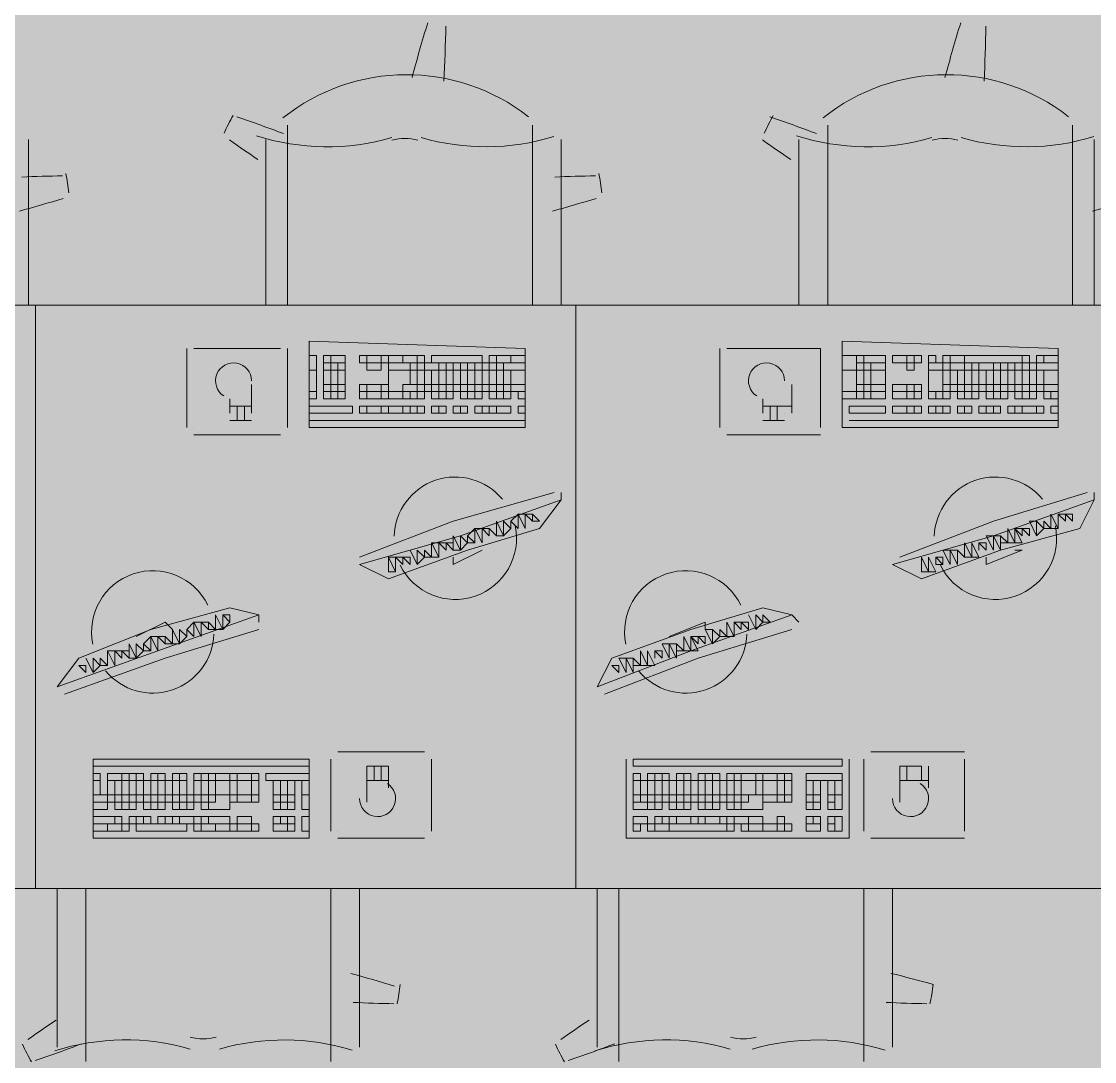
# Model space of a CAD drawing. Header units: millimetres. Extents: x -59 to 47, y 152 to 919.
# Drawn here: x 8.452 to 10.687, y 458.017 to 460.182 of the extents above; entities that cross this region are included whole.
import ezdxf

# ---------------------------------------------------------------- set-up
doc = ezdxf.new("R2010")
doc.units = ezdxf.units.MM
doc.layers.add('PDF_014405$FT-FIXFIT', color=7, linetype='Continuous')
doc.layers.add('PDF_014405$HL-TMP', color=7, linetype='Continuous', true_color=0xe6db59)

msp = doc.modelspace()

# ---------------------------------------------------------------- linework, layer by layer
at = {"layer": 'PDF_014405$FT-FIXFIT', "lineweight": 0}
for points in [[(9.0067, 459.5917), (9.0067, 459.9666)], [(9.5167, 459.9666), (9.5167, 459.5917)], [(10.1316, 459.5917), (10.1316, 459.9666)], [(10.6416, 459.9666), (10.6416, 459.5917)], [(8.4668, 459.5917), (8.4668, 459.9366)], [(8.9617, 459.9366), (8.9617, 459.5917)], [(9.5767, 459.5917), (9.5767, 459.9366)], [(10.0716, 459.9366), (10.0716, 459.5917)], [(10.6866, 459.5917), (10.6866, 459.9366)], [(8.7967, 459.5017), (8.7967, 459.3367)], [(8.8117, 459.5017), (8.8117, 459.5017)], [(8.9917, 459.5017), (8.8117, 459.5017)], [(8.9917, 459.5017), (8.9917, 459.5017)], [(9.0067, 459.3367), (9.0067, 459.5017)], [(9.9066, 459.5017), (9.9066, 459.3367)], [(9.9216, 459.5017), (9.9216, 459.5017)], [(10.1166, 459.3367), (10.1166, 459.5017), (9.9216, 459.5017)], [(8.9317, 459.3667), (8.9317, 459.4267)], [(10.0566, 459.3667), (10.0566, 459.4267)], [(8.8867, 459.3967), (8.8867, 459.3667)], [(9.9966, 459.3967), (9.9966, 459.3667)], [(8.9317, 459.3817), (8.8867, 459.3817)], [(8.9017, 459.3817), (8.9017, 459.3517)], [(8.9167, 459.3817), (8.9167, 459.3517)], [(10.0566, 459.3817), (9.9966, 459.3817)], [(10.0116, 459.3817), (10.0116, 459.3517)], [(10.0266, 459.3817), (10.0266, 459.3517)], [(10.0416, 459.3667), (10.0416, 459.3667)], [(8.8867, 459.3517), (8.9317, 459.3517)], [(9.5017, 459.3517), (9.0517, 459.3517), (9.5017, 459.3517)], [(9.9966, 459.3517), (10.0416, 459.3517)], [(10.6116, 459.3517), (10.1766, 459.3517), (10.6116, 459.3517)], [(8.8117, 459.3367), (8.8117, 459.3367)], [(8.8117, 459.3217), (8.9917, 459.3217)], [(8.9917, 459.3367), (8.9917, 459.3367)], [(9.9216, 459.3367), (9.9216, 459.3367)], [(9.9216, 459.3217), (10.1166, 459.3217)], [(10.1166, 459.3367), (10.1166, 459.3367)], [(9.5767, 459.1867), (9.3667, 459.1117), (9.1567, 459.0517), (9.2167, 459.0217), (9.3817, 459.0817), (9.5317, 459.1267), (9.5767, 459.1867), (9.5767, 459.2017)], [(9.5617, 459.2017), (9.3517, 459.1417), (9.1567, 459.0667)], [(9.5617, 459.1867), (9.5617, 459.1867)], [(10.6866, 459.1867), (10.4766, 459.1117), (10.2666, 459.0517), (10.3266, 459.0217), (10.4916, 459.0817), (10.6566, 459.1267), (10.6866, 459.1867), (10.6866, 459.2017)], [(10.6716, 459.2017), (10.4766, 459.1417), (10.2816, 459.0667)], [(10.6716, 459.1867), (10.6716, 459.1867)], [(9.4717, 459.1417), (9.4717, 459.1267), (9.4717, 459.1417)], [(10.6116, 459.1567), (10.6116, 459.1267), (10.6116, 459.1567)], [(9.4267, 459.1267), (9.4417, 459.1117), (9.4267, 459.1267)], [(10.4466, 459.0967), (10.4466, 459.0817), (10.4466, 459.0967)], [(9.2617, 459.0817), (9.2767, 459.0517), (9.2617, 459.0817)], [(9.4117, 459.0817), (9.3517, 459.0517), (9.3517, 459.0667)], [(9.4117, 459.0817), (9.4117, 459.0817)], [(10.4016, 459.0817), (10.4166, 459.0667), (10.4016, 459.0817)], [(10.5216, 459.0817), (10.5366, 459.0817), (10.4616, 459.0517), (10.4616, 459.0667)], [(9.1567, 459.0517), (9.1567, 459.0517)], [(10.2666, 459.0517), (10.2666, 459.0517)], [(10.2816, 459.0517), (10.2816, 459.0517)], [(8.9467, 458.9317), (8.9467, 458.9467), (8.8867, 458.9617), (8.7217, 458.9167), (8.5718, 458.8567), (8.5268, 458.7967), (8.7367, 458.8717), (8.9467, 458.9467)], [(10.0716, 458.9317), (10.0566, 458.9467), (9.9966, 458.9617), (9.8466, 458.9167), (9.6817, 458.8567), (9.6517, 458.7967), (9.8466, 458.8717), (10.0566, 458.9467)], [(9.9816, 458.9167), (9.9666, 458.9467), (9.9816, 458.9167)], [(8.6917, 458.9017), (8.7517, 458.9317), (8.7667, 458.9167)], [(9.8016, 458.9017), (9.8766, 458.9317), (9.8766, 458.9167)], [(9.9366, 458.9017), (9.9366, 458.9317), (9.9366, 458.9017)], [(10.0566, 458.9317), (10.0566, 458.9317)], [(8.5418, 458.7817), (8.7517, 458.8567), (8.9467, 458.9167)], [(8.6917, 458.9017), (8.6917, 458.9017)], [(8.7967, 458.9017), (8.7967, 458.9167), (8.7967, 458.9017)], [(9.6667, 458.7817), (9.8616, 458.8567), (10.0566, 458.9167)], [(9.8016, 458.9017), (9.8016, 458.9017)], [(8.6017, 458.8267), (8.5868, 458.8567), (8.6017, 458.8267)], [(9.7716, 458.8567), (9.7716, 458.8717), (9.7716, 458.8567)], [(8.5418, 458.7967), (8.5418, 458.7967)], [(9.2917, 458.6617), (9.1117, 458.6617)], [(10.4166, 458.6617), (10.2216, 458.6617)], [(9.0967, 458.6467), (9.0967, 458.4968)], [(9.1117, 458.6467), (9.1117, 458.6467)], [(9.2167, 458.5868), (9.2167, 458.6317), (9.1717, 458.6317), (9.1717, 458.5568)], [(9.1867, 458.6017), (9.1867, 458.6317)], [(9.2017, 458.6017), (9.2017, 458.6317)], [(9.2917, 458.6467), (9.2917, 458.6467)], [(9.3067, 458.4968), (9.3067, 458.6467)], [(9.7117, 458.6467), (9.7117, 458.4818), (10.1766, 458.4818), (10.1766, 458.6467)], [(10.1616, 458.6467), (9.7267, 458.6467)], [(10.2066, 458.6467), (10.2066, 458.4968)], [(10.2216, 458.6467), (10.2216, 458.6467)], [(10.3266, 458.6017), (10.3266, 458.6317), (10.2816, 458.6317), (10.2816, 458.5568)], [(10.2966, 458.6017), (10.2966, 458.6317)], [(10.3416, 458.5868), (10.3416, 458.6317)], [(10.4166, 458.4968), (10.4166, 458.6467)], [(9.1717, 458.6017), (9.2167, 458.6017)], [(10.2816, 458.6017), (10.3416, 458.6017)], [(9.1117, 458.4968), (9.1117, 458.4968)], [(9.2917, 458.4968), (9.2917, 458.4968)], [(10.2216, 458.4968), (10.2216, 458.4968)], [(10.4166, 458.4968), (10.4166, 458.4968)], [(9.1117, 458.4818), (9.2917, 458.4818)], [(10.2216, 458.4818), (10.4166, 458.4818)], [(8.5268, 458.0468), (8.5268, 458.3768)], [(8.5868, 458.3768), (8.5868, 458.0168)], [(9.0967, 458.0168), (9.0967, 458.3768)], [(9.1567, 458.3768), (9.1567, 458.0468)], [(9.6517, 458.0468), (9.6517, 458.3768)], [(9.6967, 458.3768), (9.6967, 458.0168)], [(10.2066, 458.0168), (10.2066, 458.3768)], [(10.2666, 458.3768), (10.2666, 458.0468)]]:
    msp.add_lwpolyline(points, dxfattribs=at)
for points in [[(7.3719, 459.5917), (8.4818, 459.5917), (8.4818, 458.3768), (7.3719, 458.3768)], [(8.4818, 459.5917), (9.6067, 459.5917), (9.6067, 458.3768), (8.4818, 458.3768)], [(9.6067, 459.5917), (10.7166, 459.5917), (10.7166, 458.3768), (9.6067, 458.3768)], [(9.5017, 459.5017), (9.0517, 459.5167), (9.0517, 459.3367), (9.5017, 459.3367)], [(10.6116, 459.5017), (10.1616, 459.5167), (10.1616, 459.3367), (10.6116, 459.3367)], [(9.0667, 459.4867), (9.0517, 459.4867), (9.0517, 459.4567), (9.0667, 459.4567)], [(9.0967, 459.4867), (9.0817, 459.4867), (9.0817, 459.4717), (9.0967, 459.4717)], [(9.1267, 459.4867), (9.0967, 459.4867), (9.0967, 459.4717), (9.1267, 459.4717)], [(9.1717, 459.4867), (9.1567, 459.4867), (9.1567, 459.4717), (9.1717, 459.4717)], [(9.2017, 459.4867), (9.1717, 459.4867), (9.1717, 459.4717), (9.2017, 459.4717)], [(9.2167, 459.4867), (9.2017, 459.4867), (9.2017, 459.4717), (9.2167, 459.4717)], [(9.2167, 459.4867), (9.2467, 459.4867), (9.2467, 459.4717), (9.2167, 459.4717)], [(9.2467, 459.4867), (9.2767, 459.4867), (9.2767, 459.4717), (9.2467, 459.4717)], [(9.2767, 459.4867), (9.2917, 459.4867), (9.2917, 459.4717), (9.2767, 459.4717)], [(9.4117, 459.4867), (9.3067, 459.4867), (9.3067, 459.4717), (9.4117, 459.4717)], [(9.4417, 459.4867), (9.4267, 459.4867), (9.4267, 459.4717), (9.4417, 459.4717)], [(9.4717, 459.4867), (9.4417, 459.4867), (9.4417, 459.4717), (9.4717, 459.4717)], [(9.5017, 459.4867), (9.4717, 459.4867), (9.4717, 459.4717), (9.5017, 459.4717)], [(10.1916, 459.4867), (10.1616, 459.4867), (10.1616, 459.4567), (10.1916, 459.4567)], [(10.2066, 459.4867), (10.1916, 459.4867), (10.1916, 459.4717), (10.2066, 459.4717)], [(10.2516, 459.4867), (10.2066, 459.4867), (10.2066, 459.4717), (10.2516, 459.4717)], [(10.2966, 459.4867), (10.2666, 459.4867), (10.2666, 459.4717), (10.2966, 459.4717)], [(10.3116, 459.4867), (10.2966, 459.4867), (10.2966, 459.4717), (10.3116, 459.4717)], [(10.3266, 459.4867), (10.3116, 459.4867), (10.3116, 459.4717), (10.3266, 459.4717)], [(10.3416, 459.4867), (10.3566, 459.4867), (10.3566, 459.4717), (10.3416, 459.4717)], [(10.3716, 459.4867), (10.3866, 459.4867), (10.3866, 459.4717), (10.3716, 459.4717)], [(10.3866, 459.4867), (10.4166, 459.4867), (10.4166, 459.4717), (10.3866, 459.4717)], [(10.5366, 459.4867), (10.4166, 459.4867), (10.4166, 459.4717), (10.5366, 459.4717)], [(10.5516, 459.4867), (10.5366, 459.4867), (10.5366, 459.4717), (10.5516, 459.4717)], [(10.5816, 459.4867), (10.5666, 459.4867), (10.5666, 459.4717), (10.5816, 459.4717)], [(10.6116, 459.4867), (10.5816, 459.4867), (10.5816, 459.4717), (10.6116, 459.4717)], [(9.0667, 459.4567), (9.0517, 459.4567), (9.0517, 459.4117), (9.0667, 459.4117)], [(9.0967, 459.4717), (9.0817, 459.4717), (9.0817, 459.4567), (9.0967, 459.4567)], [(9.0967, 459.4567), (9.0817, 459.4567), (9.0817, 459.4267), (9.0967, 459.4267)], [(9.1117, 459.4717), (9.0967, 459.4717), (9.0967, 459.4567), (9.1117, 459.4567)], [(9.1117, 459.4567), (9.0967, 459.4567), (9.0967, 459.4267), (9.1117, 459.4267)], [(9.1267, 459.4717), (9.1117, 459.4717), (9.1117, 459.4567), (9.1267, 459.4567)], [(9.1267, 459.4567), (9.1117, 459.4567), (9.1117, 459.4267), (9.1267, 459.4267)], [(9.2017, 459.4717), (9.1717, 459.4717), (9.1717, 459.4567), (9.2017, 459.4567)], [(9.2617, 459.4717), (9.2167, 459.4717), (9.2167, 459.4567), (9.2617, 459.4567)], [(9.2467, 459.4567), (9.2167, 459.4567), (9.2167, 459.4117), (9.2467, 459.4117), (9.2467, 459.4267), (9.2617, 459.4267), (9.2617, 459.4567)], [(9.2767, 459.4717), (9.2617, 459.4717), (9.2617, 459.4567), (9.2767, 459.4567)], [(9.2767, 459.4567), (9.2617, 459.4567), (9.2617, 459.4267), (9.2767, 459.4267)], [(9.2917, 459.4717), (9.2767, 459.4717), (9.2767, 459.4567), (9.2917, 459.4567)], [(9.3217, 459.4717), (9.2917, 459.4717), (9.2917, 459.4567), (9.3217, 459.4567)], [(9.3067, 459.4567), (9.2917, 459.4567), (9.2917, 459.4267), (9.3067, 459.4267)], [(9.3217, 459.4567), (9.3067, 459.4567), (9.3067, 459.4267), (9.3217, 459.4267)], [(9.3367, 459.4717), (9.3217, 459.4717), (9.3217, 459.4567), (9.3367, 459.4567)], [(9.3367, 459.4567), (9.3217, 459.4567), (9.3217, 459.4267), (9.3367, 459.4267)], [(9.3517, 459.4717), (9.3367, 459.4717), (9.3367, 459.4567), (9.3517, 459.4567)], [(9.3667, 459.4717), (9.3517, 459.4717), (9.3517, 459.4567), (9.3667, 459.4567)], [(9.3667, 459.4567), (9.3517, 459.4567), (9.3517, 459.4267), (9.3667, 459.4267)], [(9.3817, 459.4567), (9.3667, 459.4567), (9.3667, 459.4267), (9.3817, 459.4267)], [(9.3967, 459.4717), (9.3817, 459.4717), (9.3817, 459.4567), (9.3967, 459.4567)], [(9.3967, 459.4567), (9.3817, 459.4567), (9.3817, 459.4267), (9.3967, 459.4267)], [(9.4117, 459.4717), (9.3967, 459.4717), (9.3967, 459.4567), (9.4117, 459.4567)], [(9.4267, 459.4717), (9.4117, 459.4717), (9.4117, 459.4567), (9.4267, 459.4567)], [(9.4267, 459.4567), (9.4117, 459.4567), (9.4117, 459.4267), (9.4267, 459.4267)], [(9.4417, 459.4567), (9.4267, 459.4567), (9.4267, 459.4267), (9.4417, 459.4267)], [(9.4567, 459.4717), (9.4417, 459.4717), (9.4417, 459.4567), (9.4567, 459.4567)], [(9.4567, 459.4567), (9.4417, 459.4567), (9.4417, 459.4267), (9.4567, 459.4267)], [(9.5017, 459.4717), (9.4567, 459.4717), (9.4567, 459.4567), (9.5017, 459.4567)], [(9.5017, 459.4567), (9.4717, 459.4567), (9.4717, 459.4267), (9.5017, 459.4267)], [(10.1916, 459.4567), (10.1616, 459.4567), (10.1616, 459.4117), (10.1916, 459.4117)], [(10.2066, 459.4717), (10.1916, 459.4717), (10.1916, 459.4567), (10.2066, 459.4567)], [(10.2066, 459.4567), (10.1916, 459.4567), (10.1916, 459.4267), (10.2066, 459.4267)], [(10.2216, 459.4717), (10.2066, 459.4717), (10.2066, 459.4567), (10.2216, 459.4567)], [(10.2216, 459.4567), (10.2066, 459.4567), (10.2066, 459.4267), (10.2216, 459.4267)], [(10.2516, 459.4717), (10.2216, 459.4717), (10.2216, 459.4567), (10.2516, 459.4567)], [(10.2516, 459.4567), (10.2216, 459.4567), (10.2216, 459.4267), (10.2516, 459.4267)], [(10.3116, 459.4717), (10.2966, 459.4717), (10.2966, 459.4567), (10.3116, 459.4567)], [(10.3716, 459.4717), (10.3416, 459.4717), (10.3416, 459.4567), (10.3716, 459.4567)], [(10.3566, 459.4567), (10.3416, 459.4567), (10.3416, 459.4117), (10.3716, 459.4117), (10.3716, 459.4267), (10.3716, 459.4567)], [(10.3866, 459.4717), (10.3716, 459.4717), (10.3716, 459.4567), (10.3866, 459.4567)], [(10.4166, 459.4717), (10.3866, 459.4717), (10.3866, 459.4567), (10.4166, 459.4567)], [(10.4016, 459.4567), (10.3866, 459.4567), (10.3866, 459.4267), (10.4016, 459.4267)], [(10.4166, 459.4567), (10.4016, 459.4567), (10.4016, 459.4267), (10.4166, 459.4267)], [(10.4316, 459.4717), (10.4166, 459.4717), (10.4166, 459.4567), (10.4316, 459.4567)], [(10.4316, 459.4567), (10.4166, 459.4567), (10.4166, 459.4267), (10.4316, 459.4267)], [(10.4466, 459.4717), (10.4316, 459.4717), (10.4316, 459.4567), (10.4466, 459.4567)], [(10.4766, 459.4717), (10.4466, 459.4717), (10.4466, 459.4567), (10.4766, 459.4567)], [(10.4616, 459.4567), (10.4466, 459.4567), (10.4466, 459.4267), (10.4616, 459.4267)], [(10.4766, 459.4567), (10.4616, 459.4567), (10.4616, 459.4267), (10.4766, 459.4267)], [(10.4916, 459.4717), (10.4766, 459.4717), (10.4766, 459.4567), (10.4916, 459.4567)], [(10.4916, 459.4567), (10.4766, 459.4567), (10.4766, 459.4267), (10.4916, 459.4267)], [(10.5066, 459.4717), (10.4916, 459.4717), (10.4916, 459.4567), (10.5066, 459.4567)], [(10.5216, 459.4717), (10.5066, 459.4717), (10.5066, 459.4567), (10.5216, 459.4567)], [(10.5216, 459.4567), (10.5066, 459.4567), (10.5066, 459.4267), (10.5216, 459.4267)], [(10.5366, 459.4567), (10.5216, 459.4567), (10.5216, 459.4267), (10.5366, 459.4267)], [(10.5516, 459.4717), (10.5366, 459.4717), (10.5366, 459.4567), (10.5516, 459.4567)], [(10.5516, 459.4567), (10.5366, 459.4567), (10.5366, 459.4267), (10.5516, 459.4267)], [(10.5666, 459.4717), (10.5516, 459.4717), (10.5516, 459.4567), (10.5666, 459.4567)], [(10.6116, 459.4717), (10.5666, 459.4717), (10.5666, 459.4567), (10.6116, 459.4567)], [(10.5816, 459.4567), (10.5666, 459.4567), (10.5666, 459.4267), (10.5816, 459.4267)], [(10.6116, 459.4567), (10.5816, 459.4567), (10.5816, 459.4267), (10.6116, 459.4267)], [(9.0667, 459.4117), (9.0517, 459.4117), (9.0517, 459.3967), (9.0667, 459.3967)], [(9.0967, 459.4267), (9.0817, 459.4267), (9.0817, 459.4117), (9.0967, 459.4117)], [(9.0967, 459.4117), (9.0817, 459.4117), (9.0817, 459.3967), (9.0967, 459.3967)], [(9.1117, 459.4267), (9.0967, 459.4267), (9.0967, 459.4117), (9.1117, 459.4117)], [(9.1117, 459.4117), (9.0967, 459.4117), (9.0967, 459.3967), (9.1117, 459.3967)], [(9.1267, 459.4267), (9.1117, 459.4267), (9.1117, 459.4117), (9.1267, 459.4117)], [(9.1267, 459.4117), (9.1117, 459.4117), (9.1117, 459.3967), (9.1267, 459.3967)], [(9.1717, 459.4267), (9.1567, 459.4267), (9.1567, 459.4117), (9.1717, 459.4117)], [(9.1717, 459.4117), (9.1567, 459.4117), (9.1567, 459.3967), (9.1717, 459.3967)], [(9.2017, 459.4267), (9.1717, 459.4267), (9.1717, 459.4117), (9.2017, 459.4117)], [(9.2017, 459.4117), (9.1717, 459.4117), (9.1717, 459.3967), (9.2017, 459.3967)], [(9.2167, 459.4267), (9.2017, 459.4267), (9.2017, 459.4117), (9.2167, 459.4117)], [(9.2167, 459.4117), (9.2017, 459.4117), (9.2017, 459.3967), (9.2167, 459.3967)], [(9.2467, 459.4117), (9.2167, 459.4117), (9.2167, 459.3967), (9.2467, 459.3967)], [(9.2767, 459.4267), (9.2467, 459.4267), (9.2467, 459.4117), (9.2767, 459.4117)], [(9.2617, 459.4117), (9.2467, 459.4117), (9.2467, 459.3967), (9.2617, 459.3967)], [(9.2767, 459.4117), (9.2617, 459.4117), (9.2617, 459.3967), (9.2767, 459.3967)], [(9.2917, 459.4267), (9.2767, 459.4267), (9.2767, 459.4117), (9.2917, 459.4117)], [(9.2917, 459.4117), (9.2767, 459.4117), (9.2767, 459.3967), (9.2917, 459.3967)], [(9.3067, 459.4267), (9.2917, 459.4267), (9.2917, 459.4117), (9.3067, 459.4117)], [(9.3217, 459.4267), (9.3067, 459.4267), (9.3067, 459.4117), (9.3217, 459.4117)], [(9.3217, 459.4117), (9.3067, 459.4117), (9.3067, 459.3967), (9.3217, 459.3967)], [(9.3367, 459.4117), (9.3217, 459.4117), (9.3217, 459.3967), (9.3367, 459.3967)], [(9.3517, 459.4267), (9.3367, 459.4267), (9.3367, 459.4117), (9.3517, 459.4117)], [(9.3517, 459.4117), (9.3367, 459.4117), (9.3367, 459.3967), (9.3517, 459.3967)], [(9.3667, 459.4267), (9.3517, 459.4267), (9.3517, 459.4117), (9.3667, 459.4117)], [(9.3817, 459.4267), (9.3667, 459.4267), (9.3667, 459.4117), (9.3817, 459.4117)], [(9.3817, 459.4117), (9.3667, 459.4117), (9.3667, 459.3967), (9.3817, 459.3967)], [(9.3967, 459.4117), (9.3817, 459.4117), (9.3817, 459.3967), (9.3967, 459.3967)], [(9.4117, 459.4267), (9.3967, 459.4267), (9.3967, 459.4117), (9.4117, 459.4117)], [(9.4117, 459.4117), (9.3967, 459.4117), (9.3967, 459.3967), (9.4117, 459.3967)], [(9.4267, 459.4267), (9.4117, 459.4267), (9.4117, 459.4117), (9.4267, 459.4117)], [(9.4417, 459.4267), (9.4267, 459.4267), (9.4267, 459.4117), (9.4417, 459.4117)], [(9.4417, 459.4117), (9.4267, 459.4117), (9.4267, 459.3967), (9.4417, 459.3967)], [(9.4567, 459.4117), (9.4417, 459.4117), (9.4417, 459.3967), (9.4567, 459.3967)], [(9.4717, 459.4267), (9.4567, 459.4267), (9.4567, 459.4117), (9.4717, 459.4117)], [(9.4717, 459.4117), (9.4567, 459.4117), (9.4567, 459.3967), (9.4717, 459.3967)], [(9.5017, 459.4267), (9.4717, 459.4267), (9.4717, 459.4117), (9.5017, 459.4117)], [(9.5017, 459.4117), (9.4867, 459.4117), (9.4867, 459.3967), (9.5017, 459.3967)], [(10.1916, 459.4117), (10.1616, 459.4117), (10.1616, 459.3967), (10.1916, 459.3967)], [(10.2066, 459.4267), (10.1916, 459.4267), (10.1916, 459.4117), (10.2066, 459.4117)], [(10.2066, 459.4117), (10.1916, 459.4117), (10.1916, 459.3967), (10.2066, 459.3967)], [(10.2216, 459.4267), (10.2066, 459.4267), (10.2066, 459.4117), (10.2216, 459.4117)], [(10.2216, 459.4117), (10.2066, 459.4117), (10.2066, 459.3967), (10.2216, 459.3967)], [(10.2516, 459.4267), (10.2216, 459.4267), (10.2216, 459.4117), (10.2516, 459.4117)], [(10.2516, 459.4117), (10.2216, 459.4117), (10.2216, 459.3967), (10.2516, 459.3967)], [(10.2966, 459.4267), (10.2666, 459.4267), (10.2666, 459.4117), (10.2966, 459.4117)], [(10.2966, 459.4117), (10.2666, 459.4117), (10.2666, 459.3967), (10.2966, 459.3967)], [(10.3116, 459.4267), (10.2966, 459.4267), (10.2966, 459.4117), (10.3116, 459.4117)], [(10.3116, 459.4117), (10.2966, 459.4117), (10.2966, 459.3967), (10.3116, 459.3967)], [(10.3266, 459.4267), (10.3116, 459.4267), (10.3116, 459.4117), (10.3266, 459.4117)], [(10.3266, 459.4117), (10.3116, 459.4117), (10.3116, 459.3967), (10.3266, 459.3967)], [(10.3566, 459.4117), (10.3416, 459.4117), (10.3416, 459.3967), (10.3566, 459.3967)], [(10.3716, 459.4117), (10.3566, 459.4117), (10.3566, 459.3967), (10.3716, 459.3967)], [(10.3866, 459.4267), (10.3716, 459.4267), (10.3716, 459.4117), (10.3866, 459.4117)], [(10.3866, 459.4117), (10.3716, 459.4117), (10.3716, 459.3967), (10.3866, 459.3967)], [(10.4016, 459.4267), (10.3866, 459.4267), (10.3866, 459.4117), (10.4016, 459.4117)], [(10.4166, 459.4267), (10.4016, 459.4267), (10.4016, 459.4117), (10.4166, 459.4117)], [(10.4166, 459.4117), (10.4016, 459.4117), (10.4016, 459.3967), (10.4166, 459.3967)], [(10.4316, 459.4117), (10.4166, 459.4117), (10.4166, 459.3967), (10.4316, 459.3967)], [(10.4466, 459.4267), (10.4316, 459.4267), (10.4316, 459.4117), (10.4466, 459.4117)], [(10.4466, 459.4117), (10.4316, 459.4117), (10.4316, 459.3967), (10.4466, 459.3967)], [(10.4616, 459.4267), (10.4466, 459.4267), (10.4466, 459.4117), (10.4616, 459.4117)], [(10.4766, 459.4267), (10.4616, 459.4267), (10.4616, 459.4117), (10.4766, 459.4117)], [(10.4766, 459.4117), (10.4616, 459.4117), (10.4616, 459.3967), (10.4766, 459.3967)], [(10.4916, 459.4117), (10.4766, 459.4117), (10.4766, 459.3967), (10.4916, 459.3967)], [(10.5066, 459.4267), (10.4916, 459.4267), (10.4916, 459.4117), (10.5066, 459.4117)], [(10.5066, 459.4117), (10.4916, 459.4117), (10.4916, 459.3967), (10.5066, 459.3967)], [(10.5216, 459.4267), (10.5066, 459.4267), (10.5066, 459.4117), (10.5216, 459.4117)], [(10.5366, 459.4267), (10.5216, 459.4267), (10.5216, 459.4117), (10.5366, 459.4117)], [(10.5366, 459.4117), (10.5216, 459.4117), (10.5216, 459.3967), (10.5366, 459.3967)], [(10.5516, 459.4117), (10.5366, 459.4117), (10.5366, 459.3967), (10.5516, 459.3967)], [(10.5666, 459.4267), (10.5516, 459.4267), (10.5516, 459.4117), (10.5666, 459.4117)], [(10.5666, 459.4117), (10.5516, 459.4117), (10.5516, 459.3967), (10.5666, 459.3967)], [(10.5816, 459.4267), (10.5666, 459.4267), (10.5666, 459.4117), (10.5816, 459.4117)], [(10.6116, 459.4267), (10.5816, 459.4267), (10.5816, 459.4117), (10.6116, 459.4117)], [(10.5966, 459.4117), (10.5816, 459.4117), (10.5816, 459.3967), (10.5966, 459.3967)], [(10.6116, 459.4117), (10.5966, 459.4117), (10.5966, 459.3967), (10.6116, 459.3967)], [(9.1417, 459.3667), (9.0517, 459.3667), (9.0517, 459.3817), (9.1417, 459.3817)], [(9.1717, 459.3817), (9.1567, 459.3817), (9.1567, 459.3667), (9.1717, 459.3667)], [(9.2017, 459.3817), (9.1717, 459.3817), (9.1717, 459.3667), (9.2017, 459.3667)], [(9.2167, 459.3817), (9.2017, 459.3817), (9.2017, 459.3667), (9.2167, 459.3667)], [(9.2467, 459.3817), (9.2167, 459.3817), (9.2167, 459.3667), (9.2467, 459.3667)], [(9.2617, 459.3817), (9.2467, 459.3817), (9.2467, 459.3667), (9.2617, 459.3667)], [(9.2767, 459.3817), (9.2617, 459.3817), (9.2617, 459.3667), (9.2767, 459.3667)], [(9.2917, 459.3817), (9.2767, 459.3817), (9.2767, 459.3667), (9.2917, 459.3667)], [(9.3217, 459.3817), (9.3067, 459.3817), (9.3067, 459.3667), (9.3217, 459.3667)], [(9.3367, 459.3817), (9.3217, 459.3817), (9.3217, 459.3667), (9.3367, 459.3667)], [(9.3667, 459.3817), (9.3517, 459.3817), (9.3517, 459.3667), (9.3667, 459.3667)], [(9.3817, 459.3817), (9.3667, 459.3817), (9.3667, 459.3667), (9.3817, 459.3667)], [(9.4117, 459.3817), (9.3967, 459.3817), (9.3967, 459.3667), (9.4117, 459.3667)], [(9.4267, 459.3817), (9.4117, 459.3817), (9.4117, 459.3667), (9.4267, 459.3667)], [(9.4417, 459.3817), (9.4267, 459.3817), (9.4267, 459.3667), (9.4417, 459.3667)], [(9.4717, 459.3817), (9.4417, 459.3817), (9.4417, 459.3667), (9.4717, 459.3667)], [(9.5017, 459.3817), (9.4867, 459.3817), (9.4867, 459.3667), (9.5017, 459.3667)], [(10.2516, 459.3667), (10.1766, 459.3667), (10.1766, 459.3817), (10.2516, 459.3817)], [(10.2966, 459.3817), (10.2666, 459.3817), (10.2666, 459.3667), (10.2966, 459.3667)], [(10.3116, 459.3817), (10.2966, 459.3817), (10.2966, 459.3667), (10.3116, 459.3667)], [(10.3266, 459.3817), (10.3116, 459.3817), (10.3116, 459.3667), (10.3266, 459.3667)], [(10.3566, 459.3817), (10.3416, 459.3817), (10.3416, 459.3667), (10.3566, 459.3667)], [(10.3716, 459.3817), (10.3566, 459.3817), (10.3566, 459.3667), (10.3716, 459.3667)], [(10.3866, 459.3817), (10.3716, 459.3817), (10.3716, 459.3667), (10.3866, 459.3667)], [(10.4166, 459.3817), (10.4016, 459.3817), (10.4016, 459.3667), (10.4166, 459.3667)], [(10.4316, 459.3817), (10.4166, 459.3817), (10.4166, 459.3667), (10.4316, 459.3667)], [(10.4616, 459.3817), (10.4466, 459.3817), (10.4466, 459.3667), (10.4616, 459.3667)], [(10.4766, 459.3817), (10.4616, 459.3817), (10.4616, 459.3667), (10.4766, 459.3667)], [(10.4916, 459.3817), (10.4766, 459.3817), (10.4766, 459.3667), (10.4916, 459.3667)], [(10.5216, 459.3817), (10.5066, 459.3817), (10.5066, 459.3667), (10.5216, 459.3667)], [(10.5366, 459.3817), (10.5216, 459.3817), (10.5216, 459.3667), (10.5366, 459.3667)], [(10.5666, 459.3817), (10.5366, 459.3817), (10.5366, 459.3667), (10.5666, 459.3667)], [(10.5816, 459.3817), (10.5666, 459.3817), (10.5666, 459.3667), (10.5816, 459.3667)], [(10.6116, 459.3817), (10.5966, 459.3817), (10.5966, 459.3667), (10.6116, 459.3667)], [(9.4417, 459.1417), (9.4417, 459.1117), (9.4567, 459.1117)], [(9.4567, 459.1417), (9.4567, 459.1117), (9.4717, 459.1267)], [(9.4867, 459.1567), (9.4717, 459.1417), (9.4867, 459.1267)], [(9.5017, 459.1567), (9.4867, 459.1567), (9.5017, 459.1267)], [(9.5167, 459.1567), (9.5017, 459.1567), (9.5167, 459.1417)], [(9.5167, 459.1567), (9.5167, 459.1417), (9.5317, 459.1417)], [(10.5666, 459.1417), (10.5516, 459.1417), (10.5666, 459.1117)], [(10.5666, 459.1417), (10.5666, 459.1117), (10.5816, 459.1267)], [(10.5816, 459.1417), (10.5816, 459.1267), (10.5966, 459.1267)], [(10.5966, 459.1567), (10.5966, 459.1417), (10.5966, 459.1267), (10.6116, 459.1267)], [(10.6266, 459.1567), (10.6116, 459.1567), (10.6266, 459.1417)], [(10.6416, 459.1567), (10.6266, 459.1567), (10.6416, 459.1417)], [(9.3967, 459.1267), (9.3817, 459.1117), (9.3967, 459.0967)], [(9.4117, 459.1267), (9.3967, 459.1267), (9.4117, 459.0967)], [(9.4267, 459.1267), (9.4117, 459.1267), (9.4267, 459.1117)], [(10.5066, 459.1267), (10.5066, 459.1117), (10.5066, 459.0967), (10.5216, 459.0967)], [(10.5216, 459.1267), (10.5216, 459.0967), (10.5366, 459.0967)], [(10.5366, 459.1267), (10.5216, 459.1267), (10.5366, 459.1117)], [(10.5516, 459.1267), (10.5366, 459.1267), (10.5516, 459.1117)], [(9.3067, 459.0967), (9.3067, 459.0817), (9.3067, 459.0667), (9.3217, 459.0667)], [(9.3217, 459.0967), (9.3067, 459.0967), (9.3217, 459.0667)], [(9.3367, 459.0967), (9.3217, 459.0967), (9.3367, 459.0817)], [(9.3517, 459.0967), (9.3367, 459.0967), (9.3517, 459.0817)], [(9.3517, 459.1117), (9.3517, 459.0817), (9.3667, 459.0817)], [(9.3667, 459.1117), (9.3667, 459.0817), (9.3817, 459.0967)], [(9.3817, 459.1117), (9.3817, 459.0967), (9.3967, 459.0967)], [(10.4166, 459.0967), (10.4166, 459.0817), (10.4166, 459.0667), (10.4316, 459.0667)], [(10.4316, 459.0967), (10.4316, 459.0667), (10.4466, 459.0667)], [(10.4616, 459.0967), (10.4466, 459.0967), (10.4616, 459.0817)], [(10.4766, 459.1117), (10.4616, 459.1117), (10.4766, 459.0817)], [(10.4916, 459.1117), (10.4766, 459.1117), (10.4916, 459.0817), (10.4916, 459.0967)], [(10.4916, 459.1117), (10.4916, 459.0967), (10.5066, 459.0967)], [(9.2767, 459.0817), (9.2767, 459.0517), (9.2917, 459.0667)], [(9.2917, 459.0817), (9.2917, 459.0667), (9.3067, 459.0667)], [(10.3866, 459.0817), (10.3716, 459.0817), (10.3866, 459.0517)], [(10.4016, 459.0817), (10.3866, 459.0817), (10.4016, 459.0517), (10.4016, 459.0667)], [(9.2167, 459.0667), (9.2167, 459.0517), (9.2167, 459.0367), (9.2317, 459.0367)], [(9.2317, 459.0667), (9.2167, 459.0667), (9.2317, 459.0367)], [(9.2467, 459.0667), (9.2317, 459.0667), (9.2467, 459.0517)], [(9.2617, 459.0667), (9.2467, 459.0667), (9.2617, 459.0517)], [(10.3266, 459.0667), (10.3266, 459.0517), (10.3266, 459.0367), (10.3416, 459.0367)], [(10.3416, 459.0667), (10.3416, 459.0367), (10.3566, 459.0367)], [(10.3566, 459.0667), (10.3566, 459.0517), (10.3716, 459.0517)], [(10.3716, 459.0667), (10.3566, 459.0667), (10.3716, 459.0517)], [(8.8567, 458.9167), (8.8717, 458.9167), (8.8567, 458.9467)], [(8.8867, 458.9317), (8.8867, 458.9467), (8.8717, 458.9467)], [(8.8717, 458.9167), (8.8867, 458.9317), (8.8717, 458.9467)], [(9.9816, 458.9167), (9.9966, 458.9317), (9.9816, 458.9467)], [(9.9966, 458.9317), (10.0116, 458.9317), (9.9966, 458.9467)], [(8.8117, 458.9017), (8.8117, 458.9317), (8.7967, 458.9167)], [(8.8267, 458.9017), (8.8267, 458.9317), (8.8117, 458.9317)], [(8.8417, 458.9167), (8.8417, 458.9317), (8.8267, 458.9317)], [(8.8417, 458.9167), (8.8567, 458.9167), (8.8417, 458.9317)], [(9.9216, 458.9017), (9.9366, 458.9017), (9.9216, 458.9317), (9.9216, 458.9167)], [(9.9516, 458.9167), (9.9516, 458.9317), (9.9366, 458.9317)], [(9.9666, 458.9167), (9.9666, 458.9317), (9.9516, 458.9317)], [(8.7217, 458.8717), (8.7217, 458.9017), (8.7067, 458.8867)], [(8.7367, 458.8717), (8.7367, 458.9017), (8.7217, 458.9017)], [(8.7517, 458.8867), (8.7517, 458.9017), (8.7367, 458.9017)], [(8.7517, 458.8867), (8.7667, 458.8867), (8.7517, 458.9017)], [(8.7667, 458.8867), (8.7817, 458.8867), (8.7667, 458.9167)], [(8.7817, 458.8867), (8.7967, 458.9017), (8.7817, 458.9167)], [(9.8316, 458.8717), (9.8466, 458.8717), (9.8316, 458.9017), (9.8316, 458.8867)], [(9.8466, 458.8717), (9.8616, 458.8717), (9.8466, 458.9017)], [(9.8616, 458.8867), (9.8616, 458.9017), (9.8466, 458.9017)], [(9.8766, 458.8867), (9.8766, 458.9017), (9.8616, 458.9017)], [(9.8916, 458.8867), (9.8916, 458.9167), (9.8766, 458.9167)], [(9.8916, 458.8867), (9.9066, 458.9017), (9.8916, 458.9167)], [(9.9066, 458.9017), (9.9216, 458.9017), (9.9066, 458.9167)], [(8.6767, 458.8567), (8.6917, 458.8567), (8.6767, 458.8867)], [(8.6917, 458.8567), (8.7067, 458.8717), (8.6917, 458.8867)], [(8.7067, 458.8717), (8.7217, 458.8717), (8.7067, 458.8867)], [(9.8016, 458.8567), (9.8016, 458.8867), (9.7866, 458.8867)], [(9.8166, 458.8567), (9.8166, 458.8717), (9.8166, 458.8867), (9.8016, 458.8867)], [(9.8166, 458.8717), (9.8316, 458.8717), (9.8166, 458.8867)], [(8.6017, 458.8267), (8.6167, 458.8417), (8.6017, 458.8567)], [(8.6167, 458.8417), (8.6317, 458.8417), (8.6167, 458.8567)], [(8.6467, 458.8417), (8.6467, 458.8717), (8.6317, 458.8717)], [(8.6317, 458.8417), (8.6317, 458.8717), (8.6317, 458.8567)], [(8.6617, 458.8567), (8.6617, 458.8717), (8.6467, 458.8717)], [(8.6767, 458.8567), (8.6767, 458.8717), (8.6617, 458.8717)], [(9.7117, 458.8267), (9.7117, 458.8567), (9.6967, 458.8567)], [(9.7267, 458.8267), (9.7267, 458.8417), (9.7267, 458.8567), (9.7117, 458.8567)], [(9.7267, 458.8417), (9.7417, 458.8417), (9.7267, 458.8567)], [(9.7417, 458.8417), (9.7566, 458.8417), (9.7417, 458.8717), (9.7417, 458.8567)], [(9.7566, 458.8417), (9.7716, 458.8417), (9.7566, 458.8717)], [(9.7866, 458.8567), (9.7866, 458.8717), (9.7716, 458.8717)], [(8.5868, 458.8267), (8.5868, 458.8417), (8.5718, 458.8417)], [(9.6967, 458.8267), (9.6967, 458.8417), (9.6817, 458.8417)], [(8.6017, 458.6467), (9.0517, 458.6467), (9.0517, 458.6317), (8.6017, 458.6317)], [(8.6017, 458.4818), (9.0517, 458.4818), (9.0517, 458.6467), (8.6017, 458.6467)], [(9.7267, 458.6467), (10.1616, 458.6467), (10.1616, 458.6317), (9.7267, 458.6317)], [(8.6017, 458.6017), (8.6167, 458.6017), (8.6167, 458.6167), (8.6017, 458.6167)], [(8.6317, 458.6017), (8.6617, 458.6017), (8.6617, 458.6167), (8.6317, 458.6167)], [(8.6617, 458.6017), (8.6767, 458.6017), (8.6767, 458.6167), (8.6617, 458.6167)], [(8.6767, 458.6017), (8.6917, 458.6017), (8.6917, 458.6167), (8.6767, 458.6167)], [(8.6917, 458.6017), (8.7067, 458.6017), (8.7067, 458.6167), (8.6917, 458.6167)], [(8.7217, 458.6017), (8.7367, 458.6017), (8.7367, 458.6167), (8.7217, 458.6167)], [(8.7367, 458.6017), (8.7517, 458.6017), (8.7517, 458.6167), (8.7367, 458.6167)], [(8.7667, 458.6017), (8.7817, 458.6017), (8.7817, 458.6167), (8.7667, 458.6167)], [(8.7817, 458.6017), (8.7967, 458.6017), (8.7967, 458.6167), (8.7817, 458.6167)], [(8.8117, 458.6017), (8.8267, 458.6017), (8.8267, 458.6167), (8.8117, 458.6167)], [(8.8267, 458.6017), (8.8417, 458.6017), (8.8417, 458.6167), (8.8267, 458.6167)], [(8.8417, 458.6017), (8.8567, 458.6017), (8.8567, 458.6167), (8.8417, 458.6167)], [(8.8567, 458.6017), (8.8867, 458.6017), (8.8867, 458.6167), (8.8567, 458.6167)], [(8.8867, 458.6017), (8.9017, 458.6017), (8.9017, 458.6167), (8.8867, 458.6167)], [(8.9017, 458.6017), (8.9317, 458.6017), (8.9317, 458.6167), (8.9017, 458.6167)], [(8.9317, 458.6017), (8.9467, 458.6017), (8.9467, 458.6167), (8.9317, 458.6167)], [(8.9617, 458.6167), (9.0517, 458.6167), (9.0517, 458.6017), (8.9617, 458.6017)], [(9.7267, 458.6017), (9.7417, 458.6017), (9.7417, 458.6167), (9.7267, 458.6167)], [(9.7566, 458.6017), (9.7716, 458.6017), (9.7716, 458.6167), (9.7566, 458.6167)], [(9.7716, 458.6017), (9.7866, 458.6017), (9.7866, 458.6167), (9.7716, 458.6167)], [(9.7866, 458.6017), (9.8016, 458.6017), (9.8016, 458.6167), (9.7866, 458.6167)], [(9.8166, 458.6017), (9.8316, 458.6017), (9.8316, 458.6167), (9.8166, 458.6167)], [(9.8316, 458.6017), (9.8466, 458.6017), (9.8466, 458.6167), (9.8316, 458.6167)], [(9.8616, 458.6017), (9.8766, 458.6017), (9.8766, 458.6167), (9.8616, 458.6167)], [(9.8766, 458.6017), (9.8916, 458.6017), (9.8916, 458.6167), (9.8766, 458.6167)], [(9.8916, 458.6017), (9.9066, 458.6017), (9.9066, 458.6167), (9.8916, 458.6167)], [(9.9216, 458.6017), (9.9366, 458.6017), (9.9366, 458.6167), (9.9216, 458.6167)], [(9.9366, 458.6017), (9.9516, 458.6017), (9.9516, 458.6167), (9.9366, 458.6167)], [(9.9516, 458.6017), (9.9816, 458.6017), (9.9816, 458.6167), (9.9516, 458.6167)], [(9.9816, 458.6017), (9.9966, 458.6017), (9.9966, 458.6167), (9.9816, 458.6167)], [(9.9966, 458.6017), (10.0266, 458.6017), (10.0266, 458.6167), (9.9966, 458.6167)], [(10.0266, 458.6017), (10.0416, 458.6017), (10.0416, 458.6167), (10.0266, 458.6167)], [(10.0416, 458.6017), (10.0566, 458.6017), (10.0566, 458.6167), (10.0416, 458.6167)], [(10.0866, 458.6167), (10.1616, 458.6167), (10.1616, 458.6017), (10.0866, 458.6017)], [(8.6017, 458.5718), (8.6167, 458.5718), (8.6167, 458.6017), (8.6017, 458.6017)], [(8.6317, 458.5718), (8.6467, 458.5718), (8.6467, 458.6017), (8.6317, 458.6017)], [(8.6467, 458.5718), (8.6617, 458.5718), (8.6617, 458.6017), (8.6467, 458.6017)], [(8.6617, 458.5718), (8.6767, 458.5718), (8.6767, 458.6017), (8.6617, 458.6017)], [(8.6917, 458.5718), (8.7067, 458.5718), (8.7067, 458.6017), (8.6917, 458.6017)], [(8.7067, 458.5718), (8.7217, 458.5718), (8.7217, 458.6017), (8.7067, 458.6017)], [(8.7217, 458.5718), (8.7367, 458.5718), (8.7367, 458.6017), (8.7217, 458.6017)], [(8.7517, 458.5718), (8.7667, 458.5718), (8.7667, 458.6017), (8.7517, 458.6017)], [(8.7667, 458.5718), (8.7817, 458.5718), (8.7817, 458.6017), (8.7667, 458.6017)], [(8.7817, 458.5718), (8.7967, 458.5718), (8.7967, 458.6017), (8.7817, 458.6017)], [(8.8117, 458.5718), (8.8267, 458.5718), (8.8267, 458.6017), (8.8117, 458.6017)], [(8.8267, 458.5718), (8.8417, 458.5718), (8.8417, 458.6017), (8.8267, 458.6017)], [(8.8417, 458.5718), (8.8567, 458.5718), (8.8567, 458.6017), (8.8417, 458.6017)], [(8.8567, 458.5718), (8.8867, 458.5718), (8.8867, 458.6017), (8.8567, 458.6017)], [(8.8867, 458.5718), (8.9017, 458.5718), (8.9017, 458.6017), (8.8867, 458.6017)], [(8.9017, 458.5718), (8.9317, 458.5718), (8.9317, 458.6017), (8.9017, 458.6017)], [(8.9317, 458.5718), (8.9467, 458.5718), (8.9467, 458.6017), (8.9317, 458.6017)], [(8.9767, 458.5718), (8.9917, 458.5718), (8.9917, 458.6017), (8.9767, 458.6017)], [(8.9917, 458.5718), (9.0067, 458.5718), (9.0067, 458.6017), (8.9917, 458.6017)], [(9.0067, 458.5718), (9.0217, 458.5718), (9.0217, 458.6017), (9.0067, 458.6017)], [(9.0367, 458.5718), (9.0517, 458.5718), (9.0517, 458.6017), (9.0367, 458.6017)], [(9.7267, 458.5718), (9.7417, 458.5718), (9.7417, 458.6017), (9.7267, 458.6017)], [(9.7417, 458.5718), (9.7566, 458.5718), (9.7566, 458.6017), (9.7417, 458.6017)], [(9.7566, 458.5718), (9.7716, 458.5718), (9.7716, 458.6017), (9.7566, 458.6017)], [(9.7866, 458.5718), (9.8016, 458.5718), (9.8016, 458.6017), (9.7866, 458.6017)], [(9.8016, 458.5718), (9.8166, 458.5718), (9.8166, 458.6017), (9.8016, 458.6017)], [(9.8166, 458.5718), (9.8316, 458.5718), (9.8316, 458.6017), (9.8166, 458.6017)], [(9.8466, 458.5718), (9.8616, 458.5718), (9.8616, 458.6017), (9.8466, 458.6017)], [(9.8616, 458.5718), (9.8766, 458.5718), (9.8766, 458.6017), (9.8616, 458.6017)], [(9.8766, 458.5718), (9.8916, 458.5718), (9.8916, 458.6017), (9.8766, 458.6017)], [(9.9066, 458.5718), (9.9216, 458.5718), (9.9216, 458.6017), (9.9066, 458.6017)], [(9.9216, 458.5718), (9.9366, 458.5718), (9.9366, 458.6017), (9.9216, 458.6017)], [(9.9366, 458.5718), (9.9516, 458.5718), (9.9516, 458.6017), (9.9366, 458.6017)], [(9.9516, 458.5718), (9.9816, 458.5718), (9.9816, 458.6017), (9.9516, 458.6017)], [(9.9816, 458.5718), (9.9966, 458.5718), (9.9966, 458.6017), (9.9816, 458.6017)], [(9.9966, 458.5718), (10.0266, 458.5718), (10.0266, 458.6017), (9.9966, 458.6017)], [(10.0266, 458.5718), (10.0416, 458.5718), (10.0416, 458.6017), (10.0266, 458.6017)], [(10.0416, 458.5718), (10.0566, 458.5718), (10.0566, 458.6017), (10.0416, 458.6017)], [(10.0866, 458.5718), (10.1016, 458.5718), (10.1016, 458.6017), (10.0866, 458.6017)], [(10.1016, 458.5718), (10.1166, 458.5718), (10.1166, 458.6017), (10.1016, 458.6017)], [(10.1316, 458.5718), (10.1466, 458.5718), (10.1466, 458.6017), (10.1316, 458.6017)], [(10.1466, 458.5718), (10.1616, 458.5718), (10.1616, 458.6017), (10.1466, 458.6017)], [(8.6017, 458.5568), (8.6317, 458.5568), (8.6317, 458.5718), (8.6017, 458.5718)], [(8.6317, 458.5568), (8.6467, 458.5568), (8.6467, 458.5718), (8.6317, 458.5718)], [(8.6617, 458.5568), (8.6767, 458.5568), (8.6767, 458.5718), (8.6617, 458.5718)], [(8.6767, 458.5568), (8.6917, 458.5568), (8.6917, 458.5718), (8.6767, 458.5718)], [(8.6917, 458.5568), (8.7067, 458.5568), (8.7067, 458.5718), (8.6917, 458.5718)], [(8.7217, 458.5568), (8.7367, 458.5568), (8.7367, 458.5718), (8.7217, 458.5718)], [(8.7367, 458.5568), (8.7517, 458.5568), (8.7517, 458.5718), (8.7367, 458.5718)], [(8.7517, 458.5568), (8.7667, 458.5568), (8.7667, 458.5718), (8.7517, 458.5718)], [(8.7817, 458.5568), (8.7967, 458.5568), (8.7967, 458.5718), (8.7817, 458.5718)], [(8.7967, 458.5568), (8.8117, 458.5568), (8.8117, 458.5718), (8.7967, 458.5718)], [(8.8117, 458.5568), (8.8267, 458.5568), (8.8267, 458.5718), (8.8117, 458.5718)], [(8.8567, 458.5418), (8.8867, 458.5418), (8.8867, 458.5718), (8.8567, 458.5718), (8.8567, 458.5568), (8.8417, 458.5568), (8.8417, 458.5418)], [(8.8417, 458.5568), (8.8567, 458.5568), (8.8567, 458.5718), (8.8417, 458.5718)], [(8.8867, 458.5568), (8.9017, 458.5568), (8.9017, 458.5718), (8.8867, 458.5718)], [(8.9017, 458.5568), (8.9317, 458.5568), (8.9317, 458.5718), (8.9017, 458.5718)], [(8.9317, 458.5568), (8.9467, 458.5568), (8.9467, 458.5718), (8.9317, 458.5718)], [(8.9767, 458.5568), (8.9917, 458.5568), (8.9917, 458.5718), (8.9767, 458.5718)], [(8.9917, 458.5568), (9.0067, 458.5568), (9.0067, 458.5718), (8.9917, 458.5718)], [(9.0067, 458.5568), (9.0217, 458.5568), (9.0217, 458.5718), (9.0067, 458.5718)], [(9.0367, 458.5418), (9.0517, 458.5418), (9.0517, 458.5718), (9.0367, 458.5718)], [(9.7267, 458.5568), (9.7417, 458.5568), (9.7417, 458.5718), (9.7267, 458.5718)], [(9.7566, 458.5568), (9.7716, 458.5568), (9.7716, 458.5718), (9.7566, 458.5718)], [(9.7716, 458.5568), (9.7866, 458.5568), (9.7866, 458.5718), (9.7716, 458.5718)], [(9.7866, 458.5568), (9.8016, 458.5568), (9.8016, 458.5718), (9.7866, 458.5718)], [(9.8166, 458.5568), (9.8316, 458.5568), (9.8316, 458.5718), (9.8166, 458.5718)], [(9.8316, 458.5568), (9.8466, 458.5568), (9.8466, 458.5718), (9.8316, 458.5718)], [(9.8466, 458.5568), (9.8616, 458.5568), (9.8616, 458.5718), (9.8466, 458.5718)], [(9.8766, 458.5568), (9.8916, 458.5568), (9.8916, 458.5718), (9.8766, 458.5718)], [(9.8916, 458.5568), (9.9066, 458.5568), (9.9066, 458.5718), (9.8916, 458.5718)], [(9.9066, 458.5568), (9.9216, 458.5568), (9.9216, 458.5718), (9.9066, 458.5718)], [(9.9366, 458.5568), (9.9516, 458.5568), (9.9516, 458.5718), (9.9366, 458.5718)], [(9.9666, 458.5418), (9.9966, 458.5418), (9.9966, 458.5718), (9.9666, 458.5718), (9.9666, 458.5568), (9.9516, 458.5568), (9.9516, 458.5418)], [(9.9516, 458.5568), (9.9666, 458.5568), (9.9666, 458.5718), (9.9516, 458.5718)], [(9.9966, 458.5568), (10.0266, 458.5568), (10.0266, 458.5718), (9.9966, 458.5718)], [(10.0266, 458.5568), (10.0416, 458.5568), (10.0416, 458.5718), (10.0266, 458.5718)], [(10.0416, 458.5568), (10.0566, 458.5568), (10.0566, 458.5718), (10.0416, 458.5718)], [(10.0866, 458.5568), (10.1016, 458.5568), (10.1016, 458.5718), (10.0866, 458.5718)], [(10.1016, 458.5568), (10.1166, 458.5568), (10.1166, 458.5718), (10.1016, 458.5718)], [(10.1316, 458.5568), (10.1466, 458.5568), (10.1466, 458.5718), (10.1316, 458.5718)], [(10.1466, 458.5418), (10.1616, 458.5418), (10.1616, 458.5718), (10.1466, 458.5718)], [(8.6017, 458.5418), (8.6317, 458.5418), (8.6317, 458.5568), (8.6017, 458.5568)], [(8.6467, 458.5418), (8.6617, 458.5418), (8.6617, 458.5568), (8.6467, 458.5568)], [(8.6617, 458.5418), (8.6767, 458.5418), (8.6767, 458.5568), (8.6617, 458.5568)], [(8.6767, 458.5418), (8.6917, 458.5418), (8.6917, 458.5568), (8.6767, 458.5568)], [(8.7067, 458.5418), (8.7217, 458.5418), (8.7217, 458.5568), (8.7067, 458.5568)], [(8.7217, 458.5418), (8.7367, 458.5418), (8.7367, 458.5568), (8.7217, 458.5568)], [(8.7367, 458.5418), (8.7517, 458.5418), (8.7517, 458.5568), (8.7367, 458.5568)], [(8.7667, 458.5418), (8.7817, 458.5418), (8.7817, 458.5568), (8.7667, 458.5568)], [(8.7817, 458.5418), (8.7967, 458.5418), (8.7967, 458.5568), (8.7817, 458.5568)], [(8.7967, 458.5418), (8.8117, 458.5418), (8.8117, 458.5568), (8.7967, 458.5568)], [(8.8267, 458.5418), (8.8417, 458.5418), (8.8417, 458.5568), (8.8267, 458.5568)], [(8.9767, 458.5418), (8.9917, 458.5418), (8.9917, 458.5568), (8.9767, 458.5568)], [(8.9917, 458.5418), (9.0067, 458.5418), (9.0067, 458.5568), (8.9917, 458.5568)], [(9.0067, 458.5418), (9.0217, 458.5418), (9.0217, 458.5568), (9.0067, 458.5568)], [(9.7267, 458.5418), (9.7566, 458.5418), (9.7566, 458.5568), (9.7267, 458.5568)], [(9.7566, 458.5418), (9.7716, 458.5418), (9.7716, 458.5568), (9.7566, 458.5568)], [(9.7716, 458.5418), (9.7866, 458.5418), (9.7866, 458.5568), (9.7716, 458.5568)], [(9.8016, 458.5418), (9.8166, 458.5418), (9.8166, 458.5568), (9.8016, 458.5568)], [(9.8166, 458.5418), (9.8316, 458.5418), (9.8316, 458.5568), (9.8166, 458.5568)], [(9.8316, 458.5418), (9.8466, 458.5418), (9.8466, 458.5568), (9.8316, 458.5568)], [(9.8616, 458.5418), (9.8766, 458.5418), (9.8766, 458.5568), (9.8616, 458.5568)], [(9.8766, 458.5418), (9.8916, 458.5418), (9.8916, 458.5568), (9.8766, 458.5568)], [(9.8916, 458.5418), (9.9066, 458.5418), (9.9066, 458.5568), (9.8916, 458.5568)], [(9.9216, 458.5418), (9.9366, 458.5418), (9.9366, 458.5568), (9.9216, 458.5568)], [(9.9366, 458.5418), (9.9516, 458.5418), (9.9516, 458.5568), (9.9366, 458.5568)], [(10.0866, 458.5418), (10.1016, 458.5418), (10.1016, 458.5568), (10.0866, 458.5568)], [(10.1016, 458.5418), (10.1166, 458.5418), (10.1166, 458.5568), (10.1016, 458.5568)], [(10.1316, 458.5418), (10.1466, 458.5418), (10.1466, 458.5568), (10.1316, 458.5568)], [(8.6017, 458.5118), (8.6467, 458.5118), (8.6467, 458.5268), (8.6017, 458.5268)], [(8.6467, 458.5118), (8.6617, 458.5118), (8.6617, 458.5268), (8.6467, 458.5268)], [(8.6767, 458.5118), (8.6917, 458.5118), (8.6917, 458.5268), (8.6767, 458.5268)], [(8.6917, 458.5118), (8.7067, 458.5118), (8.7067, 458.5268), (8.6917, 458.5268)], [(8.7067, 458.5118), (8.7217, 458.5118), (8.7217, 458.5268), (8.7067, 458.5268)], [(8.7367, 458.5118), (8.7517, 458.5118), (8.7517, 458.5268), (8.7367, 458.5268)], [(8.7517, 458.5118), (8.7667, 458.5118), (8.7667, 458.5268), (8.7517, 458.5268)], [(8.7667, 458.5118), (8.7817, 458.5118), (8.7817, 458.5268), (8.7667, 458.5268)], [(8.7817, 458.5118), (8.8117, 458.5118), (8.8117, 458.5268), (8.7817, 458.5268)], [(8.8117, 458.5118), (8.8267, 458.5118), (8.8267, 458.5268), (8.8117, 458.5268)], [(8.8267, 458.5118), (8.8417, 458.5118), (8.8417, 458.5268), (8.8267, 458.5268)], [(8.8417, 458.5118), (8.8867, 458.5118), (8.8867, 458.5268), (8.8417, 458.5268)], [(8.9017, 458.5118), (8.9317, 458.5118), (8.9317, 458.5268), (8.9017, 458.5268)], [(8.9767, 458.5118), (8.9917, 458.5118), (8.9917, 458.5268), (8.9767, 458.5268)], [(8.9917, 458.5118), (9.0067, 458.5118), (9.0067, 458.5268), (8.9917, 458.5268)], [(9.0067, 458.5118), (9.0217, 458.5118), (9.0217, 458.5268), (9.0067, 458.5268)], [(9.0367, 458.4968), (9.0517, 458.4968), (9.0517, 458.5268), (9.0367, 458.5268)], [(9.7267, 458.5118), (9.7566, 458.5118), (9.7566, 458.5268), (9.7267, 458.5268)], [(9.7716, 458.5118), (9.7866, 458.5118), (9.7866, 458.5268), (9.7716, 458.5268)], [(9.7866, 458.5118), (9.8016, 458.5118), (9.8016, 458.5268), (9.7866, 458.5268)], [(9.8016, 458.5118), (9.8166, 458.5118), (9.8166, 458.5268), (9.8016, 458.5268)], [(9.8166, 458.5118), (9.8466, 458.5118), (9.8466, 458.5268), (9.8166, 458.5268)], [(9.8466, 458.5118), (9.8616, 458.5118), (9.8616, 458.5268), (9.8466, 458.5268)], [(9.8616, 458.5118), (9.8766, 458.5118), (9.8766, 458.5268), (9.8616, 458.5268)], [(9.8766, 458.5118), (9.9066, 458.5118), (9.9066, 458.5268), (9.8766, 458.5268)], [(9.9066, 458.5118), (9.9216, 458.5118), (9.9216, 458.5268), (9.9066, 458.5268)], [(9.9216, 458.5118), (9.9366, 458.5118), (9.9366, 458.5268), (9.9216, 458.5268)], [(9.9366, 458.5118), (9.9666, 458.5118), (9.9666, 458.5268), (9.9366, 458.5268)], [(9.9666, 458.5118), (9.9966, 458.5118), (9.9966, 458.5268), (9.9666, 458.5268)], [(10.0266, 458.5118), (10.0416, 458.5118), (10.0416, 458.5268), (10.0266, 458.5268)], [(10.0866, 458.5118), (10.1016, 458.5118), (10.1016, 458.5268), (10.0866, 458.5268)], [(10.1016, 458.5118), (10.1166, 458.5118), (10.1166, 458.5268), (10.1016, 458.5268)], [(10.1316, 458.5118), (10.1466, 458.5118), (10.1466, 458.5268), (10.1316, 458.5268)], [(10.1466, 458.4968), (10.1616, 458.4968), (10.1616, 458.5268), (10.1466, 458.5268)], [(8.6017, 458.4968), (8.6317, 458.4968), (8.6317, 458.5118), (8.6017, 458.5118)], [(8.6317, 458.4968), (8.6617, 458.4968), (8.6617, 458.5118), (8.6317, 458.5118)], [(8.6617, 458.4968), (8.6767, 458.4968), (8.6767, 458.5118), (8.6617, 458.5118)], [(8.6917, 458.4968), (8.7967, 458.4968), (8.7967, 458.5118), (8.6917, 458.5118)], [(8.8267, 458.4968), (8.8117, 458.4968), (8.8117, 458.5118), (8.8267, 458.5118)], [(8.8567, 458.4968), (8.8267, 458.4968), (8.8267, 458.5118), (8.8567, 458.5118)], [(8.8867, 458.4968), (8.8567, 458.4968), (8.8567, 458.5118), (8.8867, 458.5118)], [(8.8867, 458.4968), (8.9017, 458.4968), (8.9017, 458.5118), (8.8867, 458.5118)], [(8.9017, 458.4968), (8.9317, 458.4968), (8.9317, 458.5118), (8.9017, 458.5118)], [(8.9317, 458.4968), (8.9467, 458.4968), (8.9467, 458.5118), (8.9317, 458.5118)], [(8.9767, 458.4968), (9.0067, 458.4968), (9.0067, 458.5118), (8.9767, 458.5118)], [(9.0067, 458.4968), (9.0217, 458.4968), (9.0217, 458.5118), (9.0067, 458.5118)], [(9.7267, 458.4968), (9.7417, 458.4968), (9.7417, 458.5118), (9.7267, 458.5118)], [(9.7566, 458.4968), (9.7716, 458.4968), (9.7716, 458.5118), (9.7566, 458.5118)], [(9.7716, 458.4968), (9.8016, 458.4968), (9.8016, 458.5118), (9.7716, 458.5118)], [(9.8016, 458.4968), (9.9216, 458.4968), (9.9216, 458.5118), (9.8016, 458.5118)], [(9.9366, 458.4968), (9.9216, 458.4968), (9.9216, 458.5118), (9.9366, 458.5118)], [(9.9666, 458.4968), (9.9516, 458.4968), (9.9516, 458.5118), (9.9666, 458.5118)], [(9.9966, 458.4968), (9.9666, 458.4968), (9.9666, 458.5118), (9.9966, 458.5118)], [(9.9966, 458.4968), (10.0266, 458.4968), (10.0266, 458.5118), (9.9966, 458.5118)], [(10.0266, 458.4968), (10.0416, 458.4968), (10.0416, 458.5118), (10.0266, 458.5118)], [(10.0416, 458.4968), (10.0566, 458.4968), (10.0566, 458.5118), (10.0416, 458.5118)], [(10.0866, 458.4968), (10.1166, 458.4968), (10.1166, 458.5118), (10.0866, 458.5118)], [(10.1316, 458.4968), (10.1466, 458.4968), (10.1466, 458.5118), (10.1316, 458.5118)]]:
    msp.add_lwpolyline(points, close=True, dxfattribs=at)
msp.add_lwpolyline([(10.3446, 458.1367, 0.025003), (10.3511, 458.1774, 0.00719), (10.2632, 458.2004)], format="xyb", dxfattribs=at)
for centre, radius, start, end in [((12.4612, 459.2113), 3.3076, 162.9713, 165.031), ((6.0256, 460.2292), 3.3111, 357.035, 359.0267), ((13.5712, 459.2113), 3.3076, 162.9713, 165.031), ((7.1505, 460.2292), 3.3111, 357.035, 359.0267), ((9.2542, 459.6592), 0.4125, 51.9766, 128.5619), ((10.3791, 459.6592), 0.4125, 51.9766, 128.5619), ((9.251, 459.7814), 0.4124, 150.1335, 155.8687), ((7.826, 456.8564), 3.3073, 69.2469, 71.0322), ((10.3759, 459.7814), 0.4124, 150.1335, 155.8687), ((8.936, 456.8564), 3.3073, 69.2469, 71.0322), ((10.7939, 462.6579), 3.3244, 234.9705, 236.2055), ((9.0892, 460.4091), 0.4875, 252.3898, 286.0229), ((9.251, 459.8414), 0.0975, 73.9762, 106.0238), ((9.4192, 460.4091), 0.4875, 253.9774, 286.9226), ((11.9038, 462.6579), 3.3244, 234.9705, 236.2055), ((10.2141, 460.4091), 0.4875, 252.3898, 286.0229), ((10.376, 459.8414), 0.0975, 73.9762, 106.0238), ((10.5441, 460.4091), 0.4875, 253.9774, 286.9226), ((8.5941, 456.5604), 3.3012, 90.9716, 92.4463), ((8.141, 459.7814), 0.4125, 6.1361, 11.8652), ((9.704, 456.5604), 3.3012, 90.9716, 92.4463), ((9.251, 459.7814), 0.4125, 6.1361, 11.8652), ((7.5711, 462.9764), 3.3073, 285.3808, 287.0287), ((8.681, 462.9764), 3.3073, 285.3808, 287.0287), ((9.806, 462.9764), 3.3073, 285.3808, 287.0287), ((8.8942, 459.4342), 0.0375, 0.0012, 237.2913), ((10.0041, 459.4342), 0.0375, 0.0012, 237.2913), ((9.356, 459.1064), 0.1275, 39.5892, 177.984), ((10.4809, 459.1064), 0.1275, 39.5892, 177.984), ((9.356, 459.1064), 0.1275, 205.9552, 11.6125), ((10.4809, 459.1064), 0.1275, 205.9552, 11.6125), ((8.726, 458.9114), 0.1275, 25.9552, 191.6125), ((9.836, 458.9114), 0.1275, 25.9552, 191.6125), ((8.726, 458.9114), 0.1275, 219.5892, 357.984), ((9.836, 458.9114), 0.1275, 219.5892, 357.984), ((9.1942, 458.5643), 0.0375, 180.0012, 57.2913), ((10.3041, 458.5643), 0.0375, 180.0012, 57.2913), ((8.261, 455.0115), 3.3073, 72.9713, 74.6192), ((8.831, 458.2215), 0.4125, 348.1348, 353.8639), ((9.284, 461.438), 3.3012, 267.5537, 269.0284), ((10.3939, 461.438), 3.3012, 267.5537, 269.0284), ((10.3739, 455.3405), 3.3244, 123.7945, 125.0295), ((11.4838, 455.3405), 3.3244, 123.7945, 125.0295), ((8.831, 458.2215), 0.4124, 204.1313, 209.8665), ((7.4061, 461.1464), 3.3073, 288.9678, 290.7531), ((8.6692, 457.5743), 0.4875, 73.9771, 107.6102), ((8.831, 458.1615), 0.0975, 253.9762, 286.0238), ((8.9992, 457.5743), 0.4875, 73.0774, 106.0226), ((9.941, 458.2215), 0.4124, 204.1313, 209.8665), ((8.516, 461.1464), 3.3073, 288.9678, 290.7531), ((9.7941, 457.5743), 0.4875, 73.9771, 107.6102), ((9.956, 458.1615), 0.0975, 253.9762, 286.0238), ((10.1091, 457.5743), 0.4875, 73.0774, 106.0226)]:
    msp.add_arc(centre, radius, start, end, dxfattribs=at)
at = {"layer": 'PDF_014405$HL-TMP', "color": 54, "true_color": 0x999900, "transparency": 33554559}
for points in [[(14.8412, 463.7163), (7.3719, 463.7163), (14.8412, 459.3217)], [(7.3719, 463.7163), (14.8412, 459.3217), (7.3719, 459.3217)], [(14.8412, 459.3217), (7.3719, 459.3217), (14.8412, 457.5968)], [(7.3719, 459.3217), (14.8412, 457.5968), (7.3719, 457.5968)]]:
    msp.add_solid(points, dxfattribs=at)

doc.saveas('drawing.dxf')
